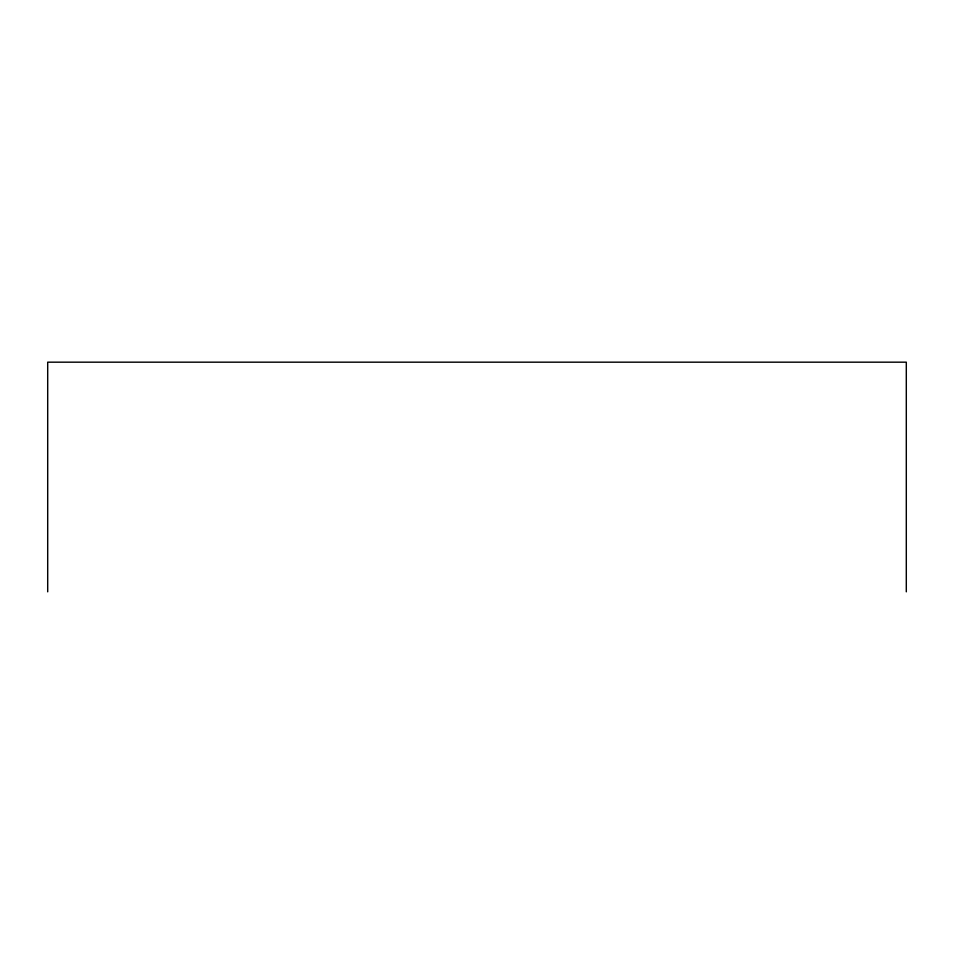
<?xml version="1.0" encoding="UTF-8"?>
<svg xmlns="http://www.w3.org/2000/svg" width="954" height="954" viewBox="0 0 954 954"><rect width="100%" height="100%" fill="white"/><g stroke="black" fill="none" stroke-linecap="round" stroke-linejoin="round"><path stroke-width="1.43" d="M906.3 591.826L906.3 362.174L47.7 362.174L47.7 591.826"/></g></svg>
